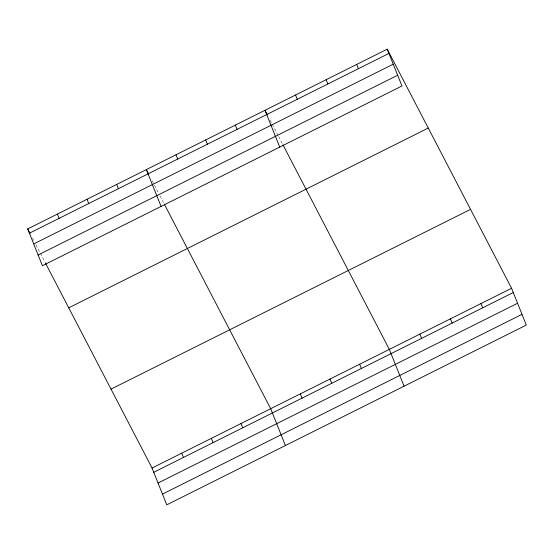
<?xml version="1.0" encoding="UTF-8"?>
<svg xmlns="http://www.w3.org/2000/svg" width="554" height="554" viewBox="0 0 554 554"><rect width="100%" height="100%" fill="white"/><g stroke="black" fill="none" stroke-linecap="round" stroke-linejoin="round"><path stroke-width="0.42" stroke-dasharray="2.77 2.08" d="M270.075 120.052L277.886 135.079M278.669 136.582L282.575 144.095M152.205 180.867L158.458 192.896M160.023 195.901L163.929 203.415M32.388 237.936L34.341 241.689M35.906 244.695L45.677 263.482"/><path stroke-width="0.83" d="M387.232 49.161L401.962 85.981L42.423 265.733L27.7 228.92L387.232 49.161L511.577 288.267L526.3 325.08L166.768 504.839L152.038 468.019L45.677 263.482M29.41 233.186L388.943 53.433M33.704 243.926L393.236 64.174M38.129 254.992L397.661 75.24M68.731 307.823L428.263 128.064M111.008 389.116L470.54 209.364M152.038 468.019L511.577 288.267M153.749 472.292L513.281 292.533M158.042 483.033L517.581 303.273M162.474 494.099L522.006 314.34M267.34 114.789L264.992 110.281L279.715 147.094M282.969 144.843L389.33 349.38L404.06 386.2M148.694 174.108L146.346 169.6L161.069 206.413M164.323 204.163L270.684 408.7L285.414 445.52M27.7 228.92L30.048 233.428M481.011 303.544L482.721 307.816M356.672 64.444L358.383 68.71M450.45 318.82L452.161 323.093M326.112 79.721L327.823 83.993M419.89 334.104L421.601 338.376M295.552 94.997L297.263 99.27M359.671 364.213L361.381 368.479M235.332 125.107L237.036 129.38M330.011 379.04L331.721 383.313M205.666 139.94L207.376 144.206M300.351 393.873L302.055 398.139M176.006 154.767L177.716 159.04M241.025 423.533L242.735 427.799M116.686 184.427L118.39 188.699M211.365 438.359L213.075 442.632M87.02 199.26L88.73 203.526M181.705 453.193L183.409 457.459M57.36 214.086L59.07 218.359"/></g></svg>
